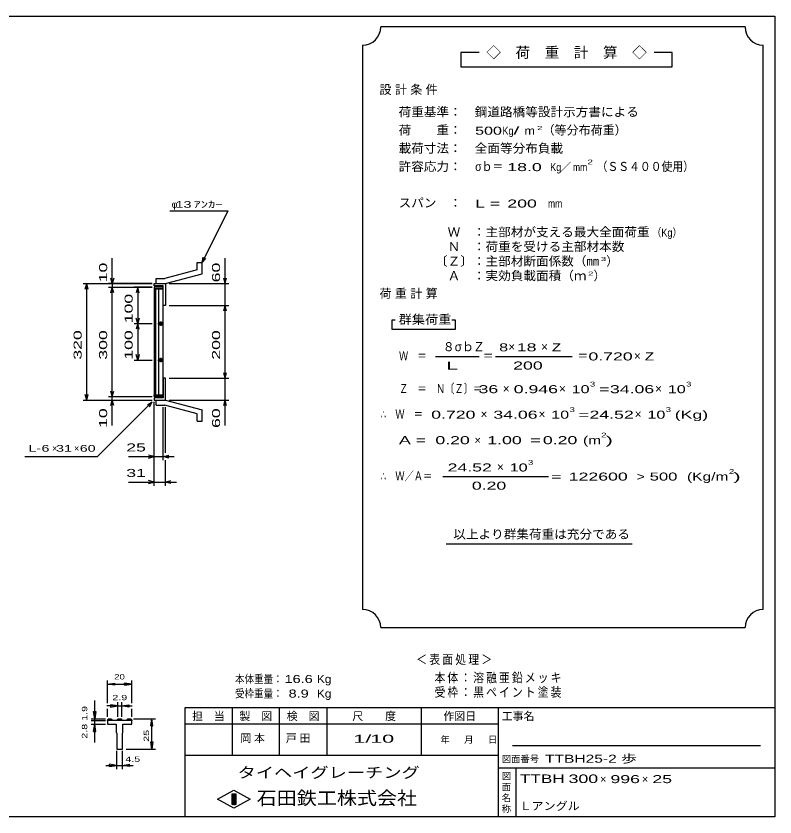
# Model space of a CAD drawing. Units: millimetres, scale not verified. Extents: x -1820 to 1731, y -1282 to 1054.
# Drawn here: x -352 to 1731, y -1146 to 1054 of the extents above; entities that cross this region are included whole.
import ezdxf
from ezdxf.enums import TextEntityAlignment as Align

# ---------------------------------------------------------------- set-up
doc = ezdxf.new("R2010")
doc.units = ezdxf.units.MM
doc.header["$LTSCALE"] = 10
for name, color, linetype, lineweight in [('0_2', 150, 'Continuous', 25), ('16', 3, 'Continuous', 25), ('19', 6, 'Continuous', 25), ('22', 2, 'Continuous', 25), ('32', 4, 'Continuous', 25)]:
    doc.layers.add(name, color=color, linetype=linetype, lineweight=lineweight)
doc.styles.add('ベクトル', font='')
doc.styles.get('ベクトル').set_extended_font_data('ベクトル')

msp = doc.modelspace()

# ---------------------------------------------------------------- linework, layer by layer
at = {"layer": '0_2'}
for p, q in [((-1729, 1053.5), (1731, 1053.5)), ((1731, 1053.5), (1731, -1146.5)), ((1731, -846.5), (111, -846.5)), ((111, -846.5), (111, -1146.5)), ((241, -846.5), (241, -976.5)), ((371, -976.5), (371, -846.5)), ((501, -846.5), (501, -976.5)), ((761, -976.5), (761, -846.5)), ((971, -846.5), (971, -1146.5)), ((971, -891.5), (111, -891.5)), ((1691, -951.5), (1011, -951.5)), ((111, -976.5), (971, -976.5)), ((971, -1011.5), (1731, -1011.5)), ((1021, -1146.5), (1021, -1011.5)), ((201, -1097.5), (246, -1072.5)), ((246, -1072.5), (291, -1097.5)), ((246, -1122.5), (201, -1097.5)), ((241, -1082.5), (251, -1082.5)), ((241, -1112.5), (241, -1082.5)), ((241, -1082.5), (243, -1082.5)), ((243, -1082.5), (243, -1112.5)), ((245, -1112.5), (245, -1082.5)), ((245, -1082.5), (247, -1082.5)), ((291, -1097.5), (246, -1122.5)), ((247, -1082.5), (247, -1112.5)), ((249, -1112.5), (249, -1082.5)), ((249, -1082.5), (251, -1082.5)), ((251, -1082.5), (251, -1112.5)), ((251, -1082.5), (251, -1112.5)), ((251, -1112.5), (241, -1112.5)), ((243, -1112.5), (245, -1112.5)), ((247, -1112.5), (249, -1112.5)), ((1731, -1146.5), (-1729, -1146.5))]:
    msp.add_line(p, q, dxfattribs=at)
at = {"layer": '16'}
for p, q in [((52, 308.5), (27, 308.5)), ((27, 308.5), (27, 304)), ((52, 304), (52, 308.5)), ((27, 304), (52, 304)), ((27, 304), (27, 13)), ((52, 304), (27, 304)), ((28.5, 304), (28.5, 13)), ((31.5, 13), (31.5, 304)), ((39, 304), (39, 13)), ((52, 13), (52, 304)), ((37, 208.5), (53, 208.5)), ((47, 211.5), (43, 211.5)), ((43, 205.5), (47, 205.5)), ((45, 214.5), (45, 202.5)), ((47, 111.5), (43, 111.5)), ((45, 114.5), (45, 102.5)), ((37, 108.5), (53, 108.5)), ((43, 105.5), (47, 105.5)), ((27, 13), (52, 13)), ((27, 8.5), (27, 13)), ((27, 13), (52, 13)), ((52, 8.5), (27, 8.5)), ((52, 13), (52, 8.5))]:
    msp.add_line(p, q, dxfattribs=at)
for centre, radius, start, end in [((43, 208.5), 3, 90, 270), ((45, 208.5), 4, 46.6, 133.4), ((45, 208.5), 4, 226.6, 313.4), ((47, 208.5), 3, 270, 90), ((43, 108.5), 3, 90, 270), ((45, 108.5), 4, 46.6, 133.4), ((47, 108.5), 3, 270, 90), ((45, 108.5), 4, 226.6, 313.4)]:
    msp.add_arc(centre, radius, start, end, dxfattribs=at)
at = {"layer": '19'}
for p, q in [((145, 376.5), (159, 376.5)), ((145, 356.5), (145, 376.5)), ((159, 345.5), (159, 376.5)), ((145, 356.5), (56, 332.5)), ((33, 332.5), (56, 332.5)), ((33, 318.5), (33, 332.5)), ((58, 318.5), (159, 345.5)), ((27, 312.5), (27, 318.5)), ((27, 318.5), (57, 318.5)), ((52, 312.5), (27, 312.5)), ((33, 318.5), (58, 318.5)), ((52, 258.5), (52, 312.5)), ((57, 318.5), (58, 317.5)), ((58, 317.5), (58, 258.5)), ((58, 258.5), (52, 258.5)), ((58, 58.5), (52, 58.5)), ((52, 58.5), (52, 4.5)), ((58, -0.5), (58, 58.5)), ((27, 4.5), (27, -1.5)), ((52, 4.5), (27, 4.5)), ((27, -1.5), (57, -1.5)), ((33, -1.5), (58, -1.5)), ((33, -15.5), (33, -1.5)), ((33, -15.5), (56, -15.5)), ((145, -39.5), (56, -15.5)), ((57, -1.5), (58, -0.5)), ((58, -1.5), (159, -28.5)), ((145, -59.5), (145, -39.5)), ((159, -59.5), (159, -28.5)), ((145, -59.5), (159, -59.5))]:
    msp.add_line(p, q, dxfattribs=at)
at = {"layer": '22', "color": 4}
for p, q in [((1649, 1023.5), (649, 1023.5)), ((599, 973.5), (599, -576.5)), ((1699, -576.5), (1699, 973.5)), ((919, 953.5), (869, 953.5)), ((869, 953.5), (869, 913.5)), ((1449, 953.5), (1399, 953.5)), ((1449, 913.5), (1449, 953.5)), ((869, 913.5), (1449, 913.5)), ((70, 518.5), (230, 518.5)), ((159, 376.5), (230, 518.5)), ((-88, 318.5), (-88, 388.5)), ((159, 376.5), (162, 391.1)), ((159, 376.5), (169, 387.5)), ((222, 318.5), (222, 388.5)), ((-88, 318.5), (-92, 333.5)), ((-84, 333.5), (-88, 318.5)), ((222, 318.5), (218, 333.5)), ((222, 318.5), (226, 333.5)), ((-168, 318.5), (22, 318.5)), ((-162, 303.5), (-158, 318.5)), ((-154, 303.5), (-158, 318.5)), ((-158, -1.5), (-158, 318.5)), ((22, 318.5), (-98, 318.5)), ((-98, 308.5), (22, 308.5)), ((-92, 293.5), (-88, 308.5)), ((-88, 318.5), (-88, 308.5)), ((-84, 293.5), (-88, 308.5)), ((-88, 8.5), (-88, 308.5)), ((22, 308.5), (-28, 308.5)), ((-18, 308.5), (-22, 293.5)), ((-14, 293.5), (-18, 308.5)), ((-18, 308.5), (-18, 208.5)), ((68, 318.5), (232, 318.5)), ((222, 258.5), (222, 318.5)), ((68, 258.5), (232, 258.5)), ((218, 243.5), (222, 258.5)), ((226, 243.5), (222, 258.5)), ((222, 58.5), (222, 258.5)), ((-18, 208.5), (-22, 223.5)), ((-14, 223.5), (-18, 208.5)), ((-28, 208.5), (22, 208.5)), ((-18, 208.5), (-22, 193.5)), ((-14, 193.5), (-18, 208.5)), ((-18, 208.5), (-18, 108.5)), ((689, 218.5), (679, 218.5)), ((679, 218.5), (679, 193.5)), ((854, 218.5), (844, 218.5)), ((854, 193.5), (854, 218.5)), ((679, 193.5), (854, 193.5)), ((-18, 108.5), (-22, 123.5)), ((-14, 123.5), (-18, 108.5)), ((799, 118.5), (919, 118.5)), ((964, 118.5), (1174, 118.5)), ((-28, 108.5), (22, 108.5)), ((222, 58.5), (218, 73.5)), ((222, 58.5), (226, 73.5)), ((68, 58.5), (232, 58.5)), ((222, -1.5), (222, 58.5)), ((-88, 8.5), (-92, 23.5)), ((-88, 8.5), (-84, 23.5)), ((-158, -1.5), (-162, 13.5)), ((-158, -1.5), (-154, 13.5)), ((-98, 8.5), (22, 8.5)), ((-88, -1.5), (-88, 8.5)), ((-168, -1.5), (22, -1.5)), ((-128, -156.5), (22, -6.5)), ((-98, -1.5), (22, -1.5)), ((-92, -16.5), (-88, -1.5)), ((-84, -16.5), (-88, -1.5)), ((-88, -71.5), (-88, -1.5)), ((9, -14.5), (22, -6.5)), ((14, -19.5), (22, -6.5)), ((27, -166.5), (27, -6.5)), ((27, -236.5), (27, -6.5)), ((52, -166.5), (52, -20.5)), ((58, -146.5), (58, -20.5)), ((68, -1.5), (232, -1.5)), ((218, -16.5), (222, -1.5)), ((226, -16.5), (222, -1.5)), ((222, -71.5), (222, -1.5)), ((27, -156.5), (12, -152.5)), ((52, -156.5), (67, -152.5)), ((-328, -156.5), (-128, -156.5)), ((-43, -156.5), (27, -156.5)), ((12, -160.5), (27, -156.5)), ((27, -156.5), (52, -156.5)), ((67, -160.5), (52, -156.5)), ((52, -156.5), (82, -156.5)), ((58, -236.5), (58, -166.5)), ((819, -211.5), (1109, -211.5)), ((-43, -226.5), (27, -226.5)), ((27, -226.5), (12, -222.5)), ((12, -230.5), (27, -226.5)), ((27, -226.5), (58, -226.5)), ((58, -226.5), (73, -222.5)), ((73, -230.5), (58, -226.5)), ((58, -226.5), (88, -226.5)), ((829, -396.5), (1339, -396.5)), ((649, -626.5), (1649, -626.5))]:
    msp.add_line(p, q, dxfattribs=at)
for centre, start, end in [((599, 1023.5), 270, 0), ((1699, 1023.5), 180, 270), ((599, -626.5), 0, 90), ((1699, -626.5), 90, 180)]:
    msp.add_arc(centre, 50, start, end, dxfattribs=at)
at = {"layer": '32'}
for p, q in [((-101, -833.5), (-101, -771.5)), ((-101, -781.5), (-81, -778.5)), ((-81, -784.5), (-101, -781.5)), ((-101, -781.5), (-34.33, -781.5)), ((-81, -784.5), (-81, -778.5)), ((-34.33, -781.5), (-54.33, -778.5)), ((-54.33, -784.5), (-54.33, -778.5)), ((-54.33, -784.5), (-34.33, -781.5)), ((-34.33, -833.5), (-34.33, -771.5)), ((-136, -876.5), (-136, -826.5)), ((-72.5, -871.5), (-72.5, -831.5)), ((-62.83, -831.5), (-62.83, -871.5)), ((-136, -876.5), (-139, -856.5)), ((-139, -856.5), (-133, -856.5)), ((-133, -856.5), (-136, -876.5)), ((-72.5, -841.5), (-102.5, -841.5)), ((-101, -871.5), (-101, -849.5)), ((-72.5, -841.5), (-92.5, -838.5)), ((-92.5, -838.5), (-92.5, -844.5)), ((-92.5, -844.5), (-72.5, -841.5)), ((-72.5, -841.5), (-62.83, -841.5)), ((-62.83, -841.5), (-42.83, -838.5)), ((-42.83, -844.5), (-62.83, -841.5)), ((-62.83, -841.5), (-32.83, -841.5)), ((-42.83, -838.5), (-42.83, -844.5)), ((-34.33, -871.5), (-34.33, -849.5)), ((-146, -876.5), (-106, -876.5)), ((-136, -891.5), (-136, -876.5)), ((-101, -881.5), (-99.33, -876.5)), ((-99.33, -876.5), (-89.67, -876.5)), ((-89.67, -876.5), (-88, -881.5)), ((-74.17, -881.5), (-72.5, -876.5)), ((-72.5, -876.5), (-62.83, -876.5)), ((-62.83, -876.5), (-61.17, -881.5)), ((-47.33, -881.5), (-45.67, -876.5)), ((-45.67, -876.5), (-36, -876.5)), ((-36, -876.5), (-34.33, -881.5)), ((-29.33, -876.5), (30.67, -876.5)), ((17.67, -896.5), (20.67, -876.5)), ((23.67, -896.5), (20.67, -876.5)), ((20.67, -959.83), (20.67, -876.5)), ((-146, -881.5), (-106, -881.5)), ((-146, -891.5), (-106, -891.5)), ((-139, -911.5), (-136, -891.5)), ((-133, -911.5), (-136, -891.5)), ((-136, -941.5), (-136, -891.5)), ((-101, -881.5), (-101, -891.5)), ((-34.33, -881.5), (-101, -881.5)), ((-101, -891.5), (-76.83, -891.5)), ((-76.83, -891.5), (-76.83, -914.83)), ((-58.5, -914.83), (-58.5, -891.5)), ((-58.5, -891.5), (-34.33, -891.5)), ((-34.33, -891.5), (-34.33, -881.5)), ((17.67, -896.5), (23.67, -896.5)), ((-139, -911.5), (-133, -911.5)), ((-76.83, -914.83), (-75.17, -916.5)), ((-75.17, -916.5), (-75.17, -959.83)), ((-60.17, -916.5), (-58.5, -914.83)), ((-60.17, -959.83), (-60.17, -916.5)), ((20.67, -959.83), (17.67, -939.83)), ((17.67, -939.83), (23.67, -939.83)), ((23.67, -939.83), (20.67, -959.83)), ((-75.17, -959.83), (-60.17, -959.83)), ((-75.17, -1014.83), (-75.17, -964.83)), ((-60.17, -1014.83), (-60.17, -964.83)), ((-49.33, -959.83), (30.67, -959.83)), ((-105.17, -1004.83), (-75.17, -1004.83)), ((-75.17, -1004.83), (-95.17, -1001.83)), ((-95.17, -1007.83), (-95.17, -1001.83)), ((-95.17, -1007.83), (-75.17, -1004.83)), ((-75.17, -1004.83), (-60.17, -1004.83)), ((-60.17, -1004.83), (-40.17, -1001.83)), ((-40.17, -1007.83), (-60.17, -1004.83)), ((-60.17, -1004.83), (-30.17, -1004.83)), ((-40.17, -1007.83), (-40.17, -1001.83))]:
    msp.add_line(p, q, dxfattribs=at)
msp.add_circle((-136, -881.5), 1, dxfattribs=at)

# ---------------------------------------------------------------- texts
at = {"layer": '0_2', "style": 'ベクトル'}
for s, height, p in [('担\u3000当', 21.99, (131, -869.5)), ('製\u3000図', 21.99, (261, -869.5)), ('検\u3000図', 21.99, (391, -869.5)), ('尺\u3000\u3000度', 21.99, (571, -869.5)), ('作図日', 21.99, (821, -869.5)), ('工事名', 21.99, (981, -869.5)), ('年', 18.33, (813, -934)), ('月', 18.33, (878, -934)), ('日', 18.33, (943, -934)), ('図面番号', 18.33, (981, -987)), ('図', 18.33, (981, -1034)), ('面', 18.33, (981, -1064)), ('名', 18.33, (981, -1094)), ('称', 18.33, (981, -1124))]:
    msp.add_text(s, height=height, dxfattribs=at).set_placement(p, align=Align.MIDDLE_LEFT)
at = {"layer": '0_2', "color": 222, "style": 'ベクトル'}
for s, height, width, p in [('タイヘイグレーチング', 29.33, 1.25, (256, -1024.5)), ('石田鉄工株式会社', 36.66, 1.1, (308.5, -1094.5))]:
    msp.add_text(s, height=height, dxfattribs=dict(at, width=width)).set_placement(p, align=Align.MIDDLE_LEFT)
at = {"layer": '22', "style": 'ベクトル'}
for s, height, p in [('◇\u3000荷\u3000重\u3000計\u3000算\u3000◇', 29.33, (939, 953.5)), ('（等分布荷重）', 24.19, (1093, 740)), ('／', 21.99, (1141.5, 638.5)), ('φ', 18.33, (75, 536)), ('）', 24.19, (1268, 380)), ('）', 24.19, (1233, 340)), ('８', 24.19, (819, 145)), ('σｂ', 24.19, (852, 145)), ('Ｚ', 24.19, (902, 145)), ('×', 24.19, (999, 145)), ('×', 24.19, (1089, 145)), ('×', 24.19, (1344, 120)), ('×', 24.19, (984, 30)), ('×', 24.19, (1138, 30)), ('×', 24.19, (1402, 30)), ('×', 24.19, (923, -40)), ('×', 24.19, (1082, -40)), ('×', 24.19, (1346, -40)), ('×', 21.99, (906.5, -111.5)), ('×', 18.33, (-253, -134)), ('×', 18.33, (-193, -134)), ('×', 24.19, (968, -185)), ('×', 21.99, (1251, -1042.5)), ('×', 21.99, (1366, -1042.5))]:
    msp.add_text(s, height=height, dxfattribs=at).set_placement(p, align=Align.MIDDLE_LEFT)
for s, height, width, p in [('荷重基準：\u3000', 24.19, 1.05, (698, 790)), ('鋼道路橋等設計示方書による', 24.19, 1.05, (907, 790)), ('荷\u3000\u3000重：\u3000', 24.19, 1.05, (698, 740)), ('500', 21.99, 1.5, (908, 738.5)), ('Kg', 21.99, 0.85, (983, 738.5)), ('/', 21.99, 2, (1013, 738.5)), ('2', 11, 1.8, (1078, 746)), ('m', 21.99, 1.2, (1043, 738.5)), ('載荷寸法：\u3000', 24.19, 1.05, (698, 690)), ('全面等分布負載', 24.19, 1.05, (907, 690)), ('許容応力：\u3000', 24.19, 1.05, (698, 640)), ('σｂ＝', 24.19, 0.9, (908, 640)), (' 18.0', 21.99, 1.65, (983, 638.5)), ('Kg', 21.99, 0.85, (1114, 638.5)), ('mm', 21.99, 0.8, (1176.5, 638.5)), ('2', 13.2, 1.5, (1216.5, 652.5)), ('（ＳＳ４００使用）', 24.19, 0.9, (1241.5, 640)), ('スパン\u3000：\u3000', 24.19, 1.05, (698, 540)), (' 13 ', 18.33, 1.6, (75, 536)), ('ｱﾝｶｰ', 18.33, 1.6, (135, 536)), ('L =', 21.99, 1.65, (908, 538.5)), (' 200 ', 21.99, 1.65, (983, 538.5)), ('mm', 21.99, 0.8, (1108, 538.5)), ('\u3000Ｗ\u3000：主部材が支える最大全面荷重', 24.19, 1.05, (798, 460)), ('（Kg）', 21.99, 0.85, (1393, 458.5)), ('\u3000Ｎ\u3000：荷重を受ける主部材本数', 24.19, 1.05, (798, 420)), ('〔Ｚ〕：主部材断面係数（㎜', 24.19, 1.05, (798, 380)), ('3', 11, 1.8, (1253, 386)), ('\u3000Ａ\u3000：実効負載面積（ｍ', 24.19, 1.05, (798, 340)), ('2', 11, 1.8, (1218, 346)), ('群集荷重', 24.19, 1.1, (698, 220)), ('8', 21.99, 1.5, (974, 143.5)), (' 18 ', 21.99, 1.65, (1009, 143.5)), ('Z', 21.99, 1.4, (1119, 143.5)), ('Ｗ\u3000＝', 24.19, 0.75, (699, 120)), ('＝', 24.19, 0.9, (929, 120)), ('＝', 24.19, 0.9, (1189, 120)), ('0.720', 21.99, 1.65, (1219, 118.5)), ('Z', 21.99, 1.4, (1374, 118.5)), (' 200 ', 21.99, 1.65, (999, 93.5)), ('Ｚ\u3000＝\u3000Ｎ〔Ｚ〕＝', 24.19, 0.75, (699, 30)), ('3', 13.2, 1.5, (1223, 42.5)), ('3', 13.2, 1.5, (1487, 42.5)), (' 36 ', 21.99, 1.65, (904, 28.5)), ('0.946', 21.99, 1.65, (1014, 28.5)), ('10', 21.99, 1.5, (1173, 28.5)), ('=', 21.99, 1.7, (1248, 28.5)), ('34.06', 21.99, 1.65, (1278, 28.5)), ('10', 21.99, 1.5, (1437, 28.5)), ('3', 13.2, 1.5, (1167, -27.5)), ('3', 13.2, 1.5, (1431, -27.5)), ('∴\u3000Ｗ\u3000＝', 24.19, 0.75, (649, -40)), (' 0.720', 21.99, 1.65, (774, -41.5)), ('34.06', 21.99, 1.65, (958, -41.5)), ('10', 21.99, 1.5, (1117, -41.5)), ('=', 21.99, 1.7, (1192, -41.5)), ('24.52', 21.99, 1.65, (1222, -41.5)), ('10', 21.99, 1.5, (1381, -41.5)), ('(Kg)', 21.99, 1.65, (1456, -41.5)), ('A = ', 21.99, 1.65, (699, -111.5)), ('0.20', 21.99, 1.65, (799, -111.5)), ('1.00', 21.99, 1.65, (941.5, -111.5)), ('=', 21.99, 1.7, (1059, -111.5)), ('0.20', 21.99, 1.65, (1094, -111.5)), ('(m', 21.99, 1.45, (1204, -111.5)), ('2', 13.2, 1.5, (1254, -97.5)), (')', 21.99, 2, (1266.5, -111.5)), ('L-', 18.33, 1.6, (-318, -134)), (' 6 ', 18.33, 1.6, (-293, -134)), (' 31 ', 18.33, 1.6, (-253, -134)), (' 60 ', 18.33, 1.6, (-188, -134)), (' 25 ', 21.99, 1.65, (-63, -131.5)), (' 24.52', 21.99, 1.65, (819, -186.5)), ('10', 21.99, 1.5, (1003, -186.5)), ('3', 13.2, 1.5, (1053, -172.5)), (' 31 ', 21.99, 1.65, (-63, -201.5)), ('∴\u3000Ｗ／Ａ＝', 24.19, 0.75, (649, -210)), ('2', 13.2, 1.5, (1604.5, -197.5)), ('=', 21.99, 1.7, (1116.5, -211.5)), (' 122600 ', 21.99, 1.65, (1151.5, -211.5)), ('>', 21.99, 1.3, (1351.5, -211.5)), (' 500 ', 21.99, 1.55, (1374.5, -211.5)), ('(Kg/m', 21.99, 1.45, (1489.5, -211.5)), (')', 21.99, 2, (1617, -211.5)), ('0.20', 21.99, 1.65, (899, -236.5)), ('以上より群集荷重は充分である', 24.19, 1.05, (848, -370)), ('本体重量：', 21.99, 0.85, (249, -767.5)), (' 16.6', 21.99, 1.35, (374, -767.5)), ('Kg', 21.99, 1.1, (474, -767.5)), ('受枠重量：', 21.99, 0.85, (249, -807.5)), ('  8.9', 21.99, 1.35, (374, -807.5)), ('Kg', 21.99, 1.1, (474, -807.5)), ('1/', 21.99, 2, (574, -931.5)), (' 10 ', 21.99, 2, (604, -931.5)), ('TTBH25-2 歩', 21.99, 1.45, (1100, -986.5)), ('TTBH', 23.46, 1.5, (1031, -1041.5)), (' 300 ', 23.46, 1.55, (1151, -1041.5)), (' 996 ', 21.99, 1.65, (1266, -1042.5)), (' 25 ', 21.99, 1.65, (1381, -1042.5)), ('Ｌアングル', 21.99, 1.1, (1030, -1116.5))]:
    msp.add_text(s, height=height, dxfattribs=dict(at, width=width)).set_placement(p, align=Align.MIDDLE_LEFT)
at = {"layer": '22', "style": 'ベクトル', "width": 1.65}
for s, p in [(' 10 ', (-113, 308.5)), (' 60 ', (197, 308.5)), (' 100 ', (-43, 196)), (' 320 ', (-183, 96)), (' 300 ', (-113, 96)), (' 100 ', (-43, 96)), (' 200 ', (197, 96)), (' 10 ', (-113, -91.5)), (' 60 ', (197, -91.5))]:
    msp.add_text(s, height=21.99, rotation=90, dxfattribs=at).set_placement(p, align=Align.MIDDLE_LEFT)
at = {"layer": '22', "attachment_point": 4, "style": 'ベクトル'}
for s, insert, char_height in [('\\T1.28;設計条件', (645.5, 850), 24.19), ('\\T1.28;荷重計算', (645.5, 290), 24.19), ('\\T1.5;\\W2;\\~L\\~', (804, 93.5), 21.99), ('\\T1.2;\\W0.85;＜表面処理＞', (746.5, -715), 25.66), ('\\T1.19;\\W0.85;本体：溶融亜鉛メッキ', (796.5, -765), 25.66), ('\\T1.19;\\W0.85;受枠：黒ペイント塗装', (796.5, -805), 25.66), ('\\T1.25;岡本\u3000', (263.5, -931.5), 21.99), ('\\T1.25;戸田\u3000', (388.5, -931.5), 21.99)]:
    msp.add_mtext(s, dxfattribs=dict(at, insert=insert, char_height=char_height))
at = {"layer": '32', "color": 2, "style": 'ベクトル'}
for s, width, p in [('20', 1.35, (-82.67, -761.5)), ('2.9', 1.5, (-87.67, -818.5)), (' 4.5 ', 1.5, (-60.17, -987.83))]:
    msp.add_text(s, height=14.66, dxfattribs=dict(at, width=width)).set_placement(p, align=Align.MIDDLE_LEFT)
at = {"layer": '32', "color": 2, "style": 'ベクトル', "width": 1.5}
for s, p in [('2.8 1.9', (-164, -931.5)), (' 25 ', (5.67, -948.17))]:
    msp.add_text(s, height=14.66, rotation=90, dxfattribs=at).set_placement(p, align=Align.MIDDLE_LEFT)

doc.saveas('drawing.dxf')
